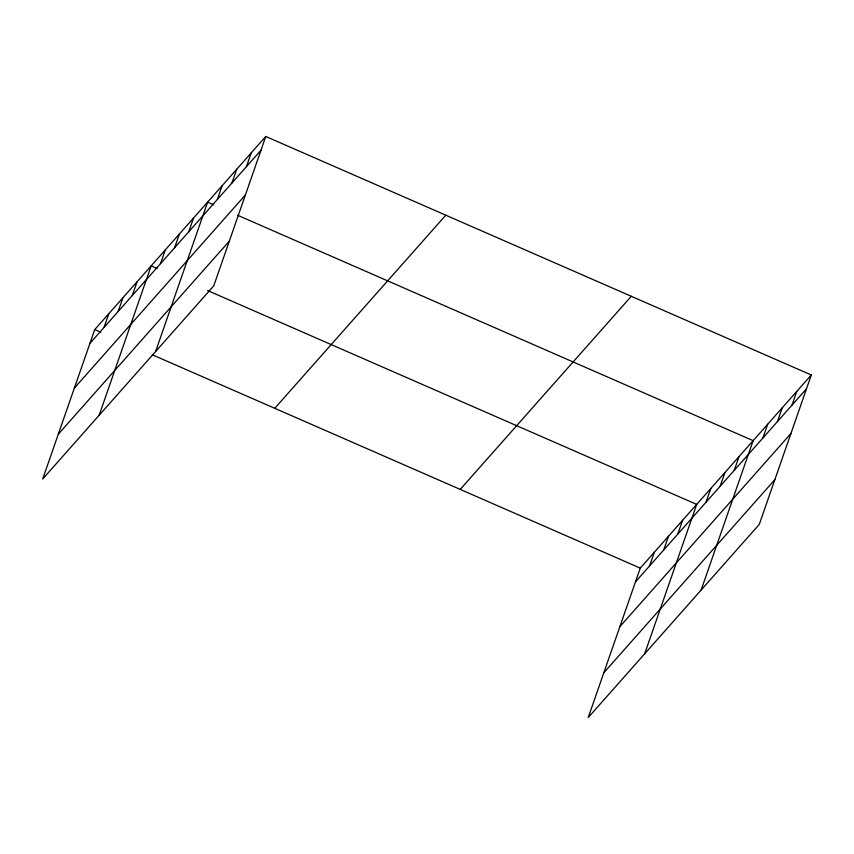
<?xml version="1.0" encoding="UTF-8"?>
<svg xmlns="http://www.w3.org/2000/svg" width="854" height="854" viewBox="0 0 854 854"><rect width="100%" height="100%" fill="white"/><g stroke="black" fill="none" stroke-linecap="round" stroke-linejoin="round"><path stroke-width="1.28" d="M265.765 136.469L94.73 329.591L42.7 478.998L213.746 285.876L265.765 136.469L811.3 375.002L759.27 524.409L588.235 717.531L640.254 568.124L811.3 375.002M104.049 327.402L108.842 313.664M118.162 311.475L122.944 297.726M132.274 295.537L137.056 281.799M99.149 415.268L151.169 265.861L157.168 268.487M160.499 263.672L165.281 249.934M174.611 247.745L179.393 233.996M188.723 231.808L193.506 218.069M155.588 351.538L207.618 202.131L213.617 204.757M217.364 199.462L222.157 185.724M231.904 183.044L236.697 169.305M246.443 166.637L251.236 152.887M649.584 565.935L654.367 552.196M663.697 550.008L668.479 536.259M677.809 534.07L682.592 520.332M644.674 653.801L696.704 504.394L207.575 290.531M706.023 502.205L710.816 488.467M720.135 486.278L724.918 472.529M734.248 470.34L739.03 456.602M701.123 590.071L753.143 440.664L237.615 215.251M762.9 437.995L767.682 424.246M777.439 421.577L782.221 407.838M791.978 405.159L796.761 391.42M89.937 343.34L260.982 150.219M74.351 388.1L245.397 194.979M58.285 434.227L229.331 241.106M274.753 408.308L445.799 215.187M460.231 489.406L631.277 296.285M635.472 581.873L806.518 388.751M619.887 626.633L790.921 433.512M603.821 672.76L774.866 479.638M94.73 329.591L100.729 332.217M152.332 354.784L640.254 568.124"/></g></svg>
